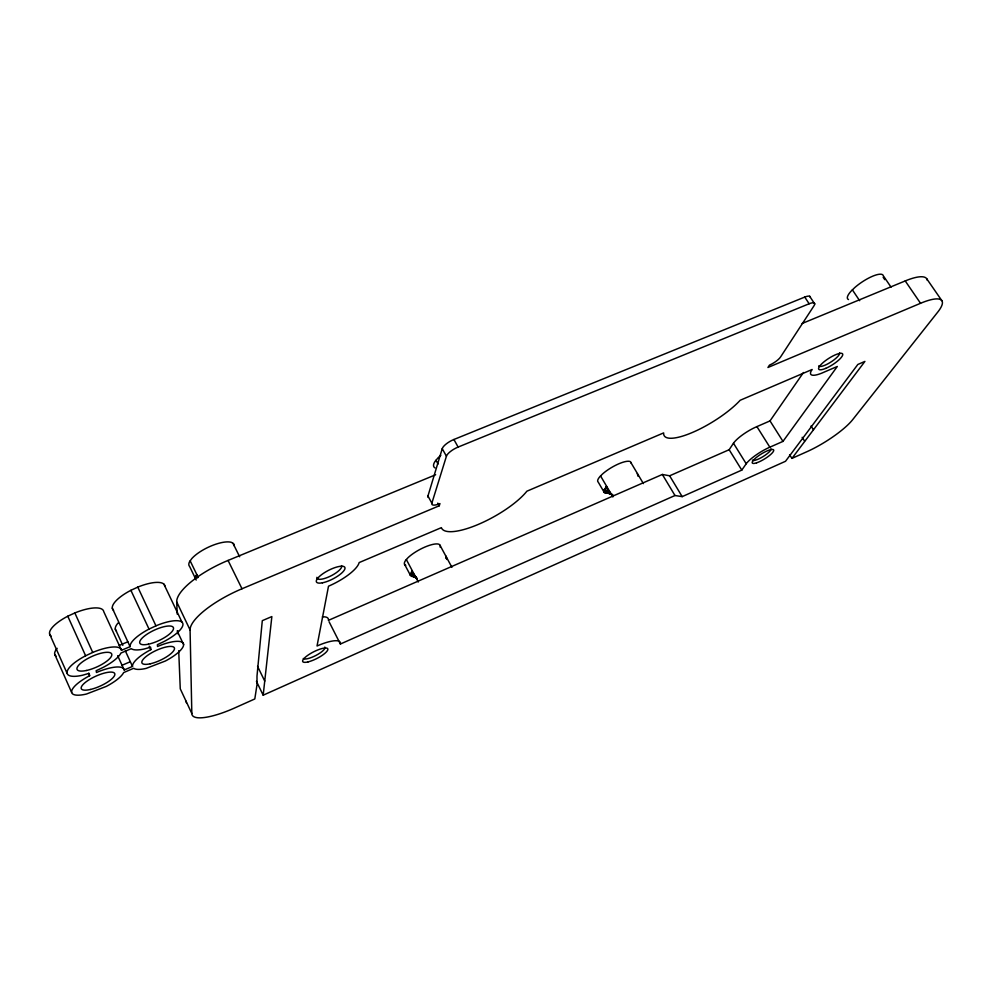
<?xml version="1.0" encoding="UTF-8"?>
<svg xmlns="http://www.w3.org/2000/svg" width="992" height="992" viewBox="0 0 992 992"><rect width="100%" height="100%" fill="white"/><g stroke="black" fill="none" stroke-linecap="round" stroke-linejoin="round"><path stroke-width="1.49" d="M446.115 558.198L445.892 556.177L446.536 558.831M789.607 454.72L791.938 458.403L864.912 361.41L857.832 364.461L785.515 461.28L263.178 695.194L271.858 616.565L262.297 620.67L256.99 676.135L257.027 684.53L254.808 698.951L234.868 707.879A48.025 12.536 -26.2 0 1 191.828 713.521L180.271 688.832L178.709 650.702M195.362 578.038L196.763 574.48M428.16 497.401A10.751 3.422 -28.6 0 1 427.949 496L442.234 448.669A11.433 3.869 -29 0 1 453.902 439.493L804.748 297.079A10.664 3.174 -33.3 0 1 810.34 297.302M191.828 713.521L190.08 629.97A55.254 16.864 -26 0 1 241.998 588.764L439.258 505.784L439.952 503.601A10.776 3.373 -28.6 0 1 431.855 503.18L446.425 456.233A11.445 3.819 -29 0 1 458.118 447.07L809.15 303.763A10.676 3.125 -33.2 0 1 814.01 305.772L780.592 356.946A10.032 2.815 -32.5 0 1 769.494 365.106L767.944 367.486L920.539 303.292A47.256 11.904 -33.3 0 1 937.8 312.034L852.698 419.641A41.094 9.436 -31.9 0 1 807.042 451.645L791.938 458.403M322.363 616.838A28.024 7.812 -26.9 0 1 328.377 620.384L662.346 474.461L669.637 475.8L729.157 449.723L733.472 443.238A20.782 5.22 -31.6 0 1 756.908 426.61L770.015 420.906L803.483 372.496M741.78 470.109L746.207 463.76A20.882 4.948 -31.5 0 1 769.842 447.194L782.973 441.39L837.298 366.482L824.203 372.087A23.659 6.163 -32.7 0 1 811.481 370.413L812.126 369.495L740.181 400.272A48.695 13.541 -31.6 0 1 692.342 432.5A48.695 13.541 -31.6 0 1 663.66 432.896L526.888 491.201A51.15 15.252 -29.1 0 1 478.479 524.334A51.15 15.252 -29.1 0 1 441.378 527.645L359.129 562.588A31.893 9.635 -27.2 0 1 328.501 586.198L317.031 646.003A28.173 7.415 -27 0 1 340.38 644.031L674.982 495.516L682.174 496.632L741.78 470.109L729.157 449.723M412.312 570.747L410.428 573.686L410.44 575.36L415.859 577.294M606.707 486.427L604.289 489.502L604.326 492.553L611.481 493.966M149.023 629.089L155.955 625.828A28.892 8.903 -25 0 1 182.64 623.013A28.892 8.903 -25 0 1 164.102 641.489L157.393 644.664L157.53 646.486A27.962 8.308 -25.1 0 1 183.309 643.386A27.962 8.308 -25.1 0 1 165.354 661.019L146.134 668.397A27.962 8.308 -25.1 0 1 133.66 668.298L123.64 672.588A28.644 8.457 -24.4 0 1 106.305 686.402L86.465 694.028A28.644 8.457 -24.4 0 1 71.66 691.176A28.644 8.457 -24.4 0 1 89.627 675.726L89.144 673.32L82.472 675.254A29.611 9.064 -24.2 0 1 67.072 671.931A29.611 9.064 -24.2 0 1 85.622 655.774L92.727 652.438A29.611 9.064 -24.2 0 1 121.495 650.281L130.076 646.648A28.892 8.903 -25 0 1 149.023 629.089L130.894 590.314L137.789 587.115A28.644 9.498 -24.6 0 1 164.957 586.396M51.15 636.095A29.363 9.672 -23.8 0 1 67.778 616.218L74.846 612.944A29.363 9.672 -23.8 0 1 103.751 611.655L121.495 650.281M122.053 665.26L130.336 661.726M124.211 669.984L132.506 666.426A27.962 8.308 -25.1 0 1 150.834 649.661L150.61 647.181L144.212 649.004A28.892 8.903 -25 0 1 131.279 648.669L120.912 653.058A29.611 9.064 -24.2 0 1 103.007 667.48L96.15 670.716L96.472 672.489A28.644 8.457 -24.4 0 1 124.211 669.984L117.664 655.7M119.263 645.42L127.844 641.799M177.208 614.098L176.712 601.908A54.92 17.72 -25.8 0 1 228.061 560.43L435.649 474.759M802.144 323.479L905.225 280.934A47.021 12.536 -33.6 0 1 927.297 280.327M606.013 493.074L608.679 492.875M411.668 576.377L414.011 576.674M611.37 493.855L604.326 492.553L598.25 482.162A19.208 5.307 -30.4 0 1 599.825 476.706L602.491 474.015A19.208 5.307 -30.4 0 1 618.822 463.797A19.208 5.307 -30.4 0 1 630.676 461.9L631.185 463.202M609.658 492.987L603.731 491.338L612.92 494.834M404.525 564.225L410.44 575.36L414.582 576.513M410.44 575.36L416.938 578.162M415.623 576.885L410.428 573.686L417.173 578.981L411.643 571.479L417.173 578.981M611.68 494.078L604.289 489.502L611.233 494.314L605.963 487.171L611.233 494.314M197.805 577.642L196.131 575.36L197.569 577.716M926.714 278.752L941.867 300.688M905.225 280.934L920.539 303.292M891.039 287.134L883.339 275.826A21.303 6.014 -33.7 0 0 872.997 276.061A21.303 6.014 -33.7 0 0 854.893 287.457L851.421 290.792A21.303 6.014 -33.7 0 0 848.495 299.547M883.153 277.276L884.777 279.657M852.388 289.862L859.655 300.7M809.67 296.261L814.73 303.961M804.748 297.079L809.15 303.763M811.047 426.002L813.465 429.784M802.156 437.311L804.549 441.056M770.015 420.906L782.973 441.39M756.908 426.61L769.842 447.194M733.472 443.238L746.207 463.76M669.637 475.8L682.174 496.632M662.346 474.461L674.982 495.516M631.048 462.842L643.386 483.6M600.569 475.962L612.87 496.942M453.902 439.493L458.118 447.07M442.234 448.669L446.425 456.233M435.984 460.276L438.055 464.045M437.794 503.118L439.258 505.784M427.949 496L431.855 503.18M439.902 545.116L451.918 567.312M406.348 559.55L418.289 582.006M329.046 621.699L340.38 644.031M233.008 543.343L239.655 556.772M228.061 560.43L241.998 588.764M257.56 666.364L264.74 681.095M256.444 681.33L263.178 695.194M190.179 560.877L198.028 577.084M196.18 580.047L189.646 566.531A24.862 8.444 -25.5 0 1 189.546 561.757L191.816 558.57A24.862 8.444 -25.5 0 1 211.718 545.724A24.862 8.444 -25.5 0 1 231.446 542.376L233.604 543.728A24.862 8.444 -25.5 0 1 234.261 545.848M176.712 601.908L190.08 629.97M163.916 584.164L181.995 622.17M177.159 630.924L183.619 644.552M137.789 587.115L155.955 625.828M149.172 646.102L150.834 649.661M112.294 608.133L130.076 646.648M115.283 629.027L122.81 645.37M125.314 650.826L132.506 666.426M74.846 612.944L92.727 652.438M67.778 616.218L85.622 655.774M88.536 673.308L89.627 675.726M49.6 634.012L67.096 673.308M54.721 654.323L71.672 692.466M637.335 473.556L637.918 476.148M446.214 556.487L446.859 559.476M177.89 630.875L178.014 633.925M434.992 467.902A23.039 7.663 -29 0 1 435.203 461.193L437.98 457.92A23.039 7.663 -29 0 1 440.82 455.34M770.908 448.731A10.85 2.592 -31.5 0 1 763.146 456.543A10.85 2.592 -31.5 0 1 752.432 460.127M839.616 352.842A12.301 3.224 -32.7 0 1 830.366 362.378A12.301 3.224 -32.7 0 1 818.772 365.825M440.138 547.162A20.187 5.828 -28.3 0 0 440.225 545.426L439.084 544.31A20.187 5.828 -28.3 0 0 424.836 547.088A20.187 5.828 -28.3 0 0 408.047 557.665L405.691 560.282A20.187 5.828 -28.3 0 0 405.765 565.279M113.572 610.291A28.644 9.498 -24.6 0 1 130.894 590.314M116.498 631.024A27.739 8.878 -24.7 0 1 118.098 622.951M56.209 656.245A28.408 9.027 -23.9 0 1 57.164 648.334M186.471 702.82A47.901 12.871 -26.1 0 1 186.025 701.146M341.533 565.626A13.814 4.191 -27.1 0 1 329.964 576.364A13.814 4.191 -27.1 0 1 316.882 577.319M324.818 647.082A12.202 3.224 -27 0 1 316.163 655.315A12.202 3.224 -27 0 1 303.292 658.49M756.536 462.855A12.524 2.976 -31.5 0 0 773.673 450.765A12.524 2.976 -31.5 0 0 758.607 455.75A12.524 2.976 -31.5 0 0 756.536 462.855M825.716 368.379A14.198 3.695 -32.7 0 0 842.704 354.094A14.198 3.695 -32.7 0 0 823.546 362.192A14.198 3.695 -32.7 0 0 825.716 368.379M148.403 644.192A18.488 5.692 -25 0 0 173.538 628.258A18.488 5.692 -25 0 0 147.895 633.628A18.488 5.692 -25 0 0 148.403 644.192M150.201 663.809A17.893 5.32 -25.1 0 0 174.505 648.458A17.893 5.32 -25.1 0 0 149.73 653.939A17.893 5.32 -25.1 0 0 150.201 663.809M86.478 670.48A18.947 5.803 -24.2 0 0 111.811 654.385A18.947 5.803 -24.2 0 0 84.878 660.213A18.947 5.803 -24.2 0 0 86.478 670.48M90.359 689.49A18.327 5.406 -24.4 0 0 114.849 673.99A18.327 5.406 -24.4 0 0 88.871 679.904A18.327 5.406 -24.4 0 0 90.359 689.49M322.425 582.812A15.946 4.811 -27.2 0 0 344.956 568.627A15.946 4.811 -27.2 0 0 324.582 572.595A15.946 4.811 -27.2 0 0 322.425 582.812M308.09 661.9A14.086 3.708 -27 0 0 327.856 649.586A14.086 3.708 -27 0 0 309.764 654.001A14.086 3.708 -27 0 0 308.09 661.9"/></g></svg>
